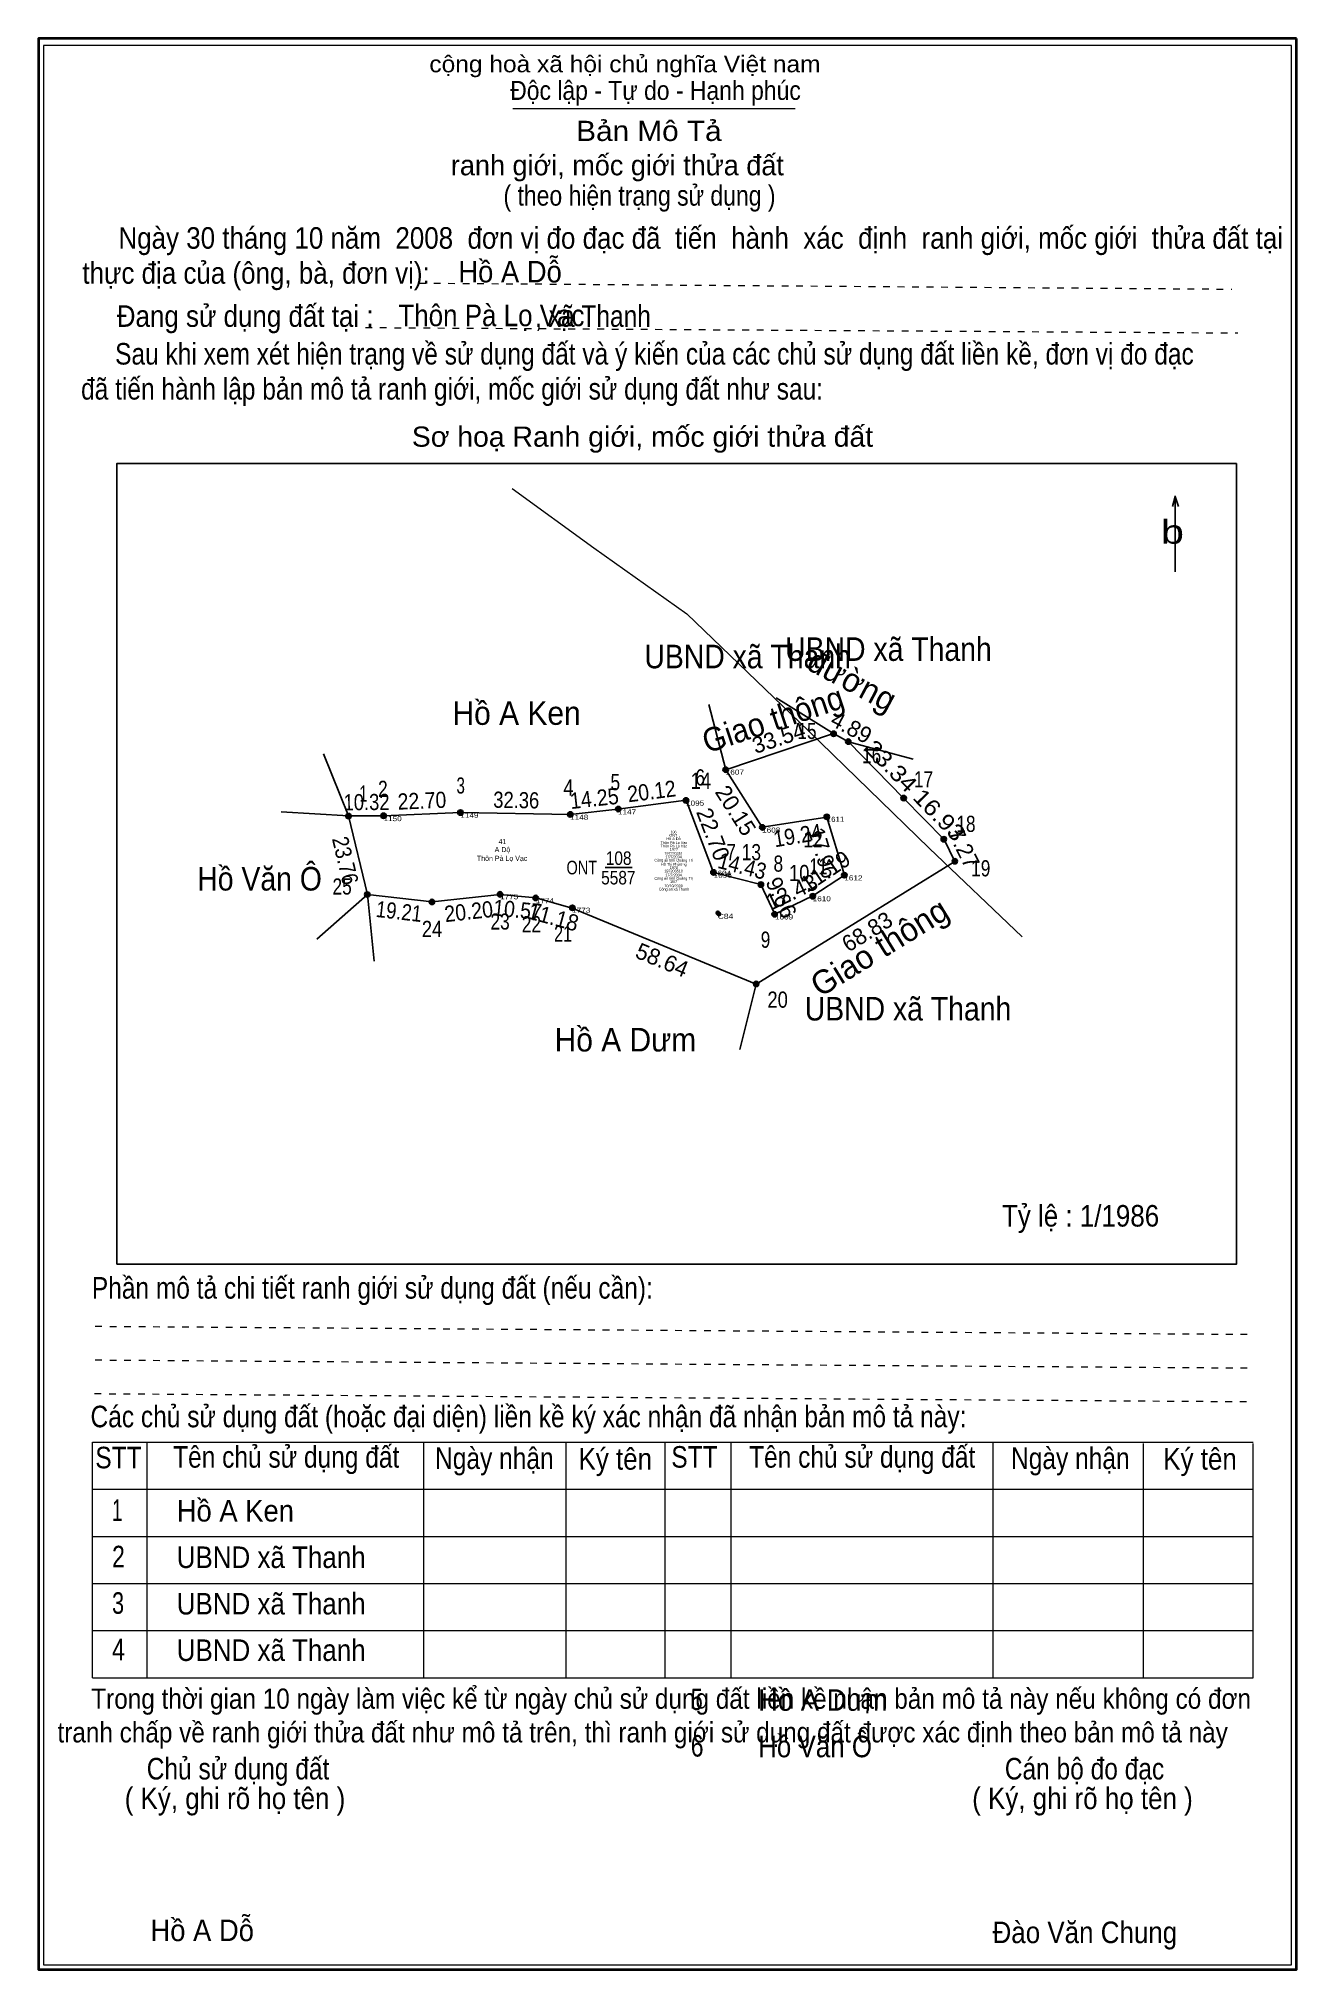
# Model space of a CAD drawing. Header units: metres. Extents: x 987.7 to 1006.3, y 990.8 to 1019.5.
import ezdxf
from ezdxf.enums import TextEntityAlignment as Align

# ---------------------------------------------------------------- set-up
doc = ezdxf.new("R2010")
doc.units = ezdxf.units.M
doc.header["$LTSCALE"] = 0.096
doc.header["$PDMODE"] = 32
doc.header["$PDSIZE"] = 0.048
doc.linetypes.add('DOTTED', pattern=[1.5, 0.3, -1.2])
for name, color, linetype in [('1', 7, 'Continuous'), ('15', 7, 'Continuous'), ('5', 7, 'Continuous'), ('54', 7, 'Continuous')]:
    doc.layers.add(name, color=color, linetype=linetype)
for name, color, linetype, lineweight in [('10', 7, 'Continuous', 25), ('13', 7, 'Continuous', 25), ('2', 7, 'Continuous', 13), ('3', 7, 'Continuous', 25), ('4', 7, 'Continuous', 13), ('59', 7, 'Continuous', 13)]:
    doc.layers.add(name, color=color, linetype=linetype, lineweight=lineweight)

msp = doc.modelspace()

# ---------------------------------------------------------------- hatches: boundary and pattern name
at = {"layer": '3'}
for points in [[(999.51111, 1009.16731, 1), (999.43111, 1009.16731, 1)], [(999.72816, 1009.05148, 1), (999.64816, 1009.05148, 1)], [(997.90862, 1008.63348, 1), (997.82862, 1008.63348, 1)], [(993.97191, 1007.99793, 1), (993.89191, 1007.99793, 1)], [(996.3147, 1008.0493, 1), (996.2347, 1008.0493, 1)], [(997.3199, 1008.17772, 1), (997.2399, 1008.17772, 1)], [(1000.55106, 1008.21247, 1), (1000.47106, 1008.21247, 1)], [(992.31, 1007.94505, 1), (992.23, 1007.94505, 1)], [(992.82972, 1007.95009, 1), (992.74972, 1007.95009, 1)], [(995.60159, 1007.96973, 1), (995.52159, 1007.96973, 1)], [(998.45303, 1007.77735, 1), (998.37303, 1007.77735, 1)], [(999.40938, 1007.93448, 1), (999.32938, 1007.93448, 1)], [(1001.14633, 1007.60209, 1), (1001.06633, 1007.60209, 1)], [(1001.31, 1007.27475, 1), (1001.23, 1007.27475, 1)], [(997.72732, 1007.10956, 1), (997.64732, 1007.10956, 1)], [(998.43137, 1006.92877, 1), (998.35137, 1006.92877, 1)], [(999.66974, 1007.06827, 1), (999.58974, 1007.06827, 1)], [(992.58749, 1006.78121, 1), (992.50749, 1006.78121, 1)], [(993.54838, 1006.67092, 1), (993.46838, 1006.67092, 1)], [(994.55962, 1006.78322, 1), (994.47962, 1006.78322, 1)], [(995.08942, 1006.73035, 1), (995.00942, 1006.73035, 1)], [(995.63281, 1006.58279, 1), (995.55281, 1006.58279, 1)], [(999.20088, 1006.75553, 1), (999.12088, 1006.75553, 1)], [(997.73, 1006.49), (997.74, 1006.49), (997.74, 1006.49), (997.73, 1006.49)], [(997.75, 1006.47), (997.75, 1006.47), (997.75, 1006.48), (997.75, 1006.48)], [(997.75431, 1006.49264, 1), (997.75129, 1006.49264, 1)], [(998.63533, 1006.4871, 1), (998.55533, 1006.4871, 1)], [(998.36137, 1005.45269, 1), (998.28137, 1005.45269, 1)]]:
    msp.add_hatch(color=256, dxfattribs=at).paths.add_polyline_path(points)

# ---------------------------------------------------------------- linework, layer by layer
at = {"layer": '10'}
for p, q in [((997.87, 1008.63), (997.62, 1009.6)), ((999.47, 1009.17), (998.62, 1009.7)), ((999.69, 1009.05), (1000.65, 1008.79)), ((992.27, 1007.95), (991.9, 1008.87)), ((992.27, 1007.95), (991.27, 1008.01)), ((992.55, 1006.78), (991.8, 1006.12)), ((992.55, 1006.78), (992.65, 1005.79)), ((998.32, 1005.45), (998.08, 1004.48))]:
    msp.add_line(p, q, dxfattribs=at)
msp.add_lwpolyline([(992.27, 1007.95), (992.79, 1007.95), (993.93, 1008), (995.56, 1007.97), (996.27, 1008.05), (997.28, 1008.18), (997.69, 1007.11), (998.39, 1006.93), (998.6, 1006.49), (999.16, 1006.76), (999.63, 1007.07), (999.37, 1007.93), (998.41, 1007.78), (997.87, 1008.63), (999.47, 1009.17), (999.69, 1009.05), (1000.51, 1008.21), (1001.11, 1007.6), (1001.27, 1007.27), (998.32, 1005.45), (995.59, 1006.58), (995.05, 1006.73), (994.52, 1006.78), (993.51, 1006.67), (992.55, 1006.78)], close=True, dxfattribs=at)
at = {"layer": '13'}
msp.add_line((996.08, 1007.18), (996.48, 1007.18), dxfattribs=at)
at = {"layer": '2'}
for p, q in [((994.71, 1018.45), (998.9, 1018.45)), ((988.47, 998.65), (1005.7, 998.65)), ((988.47, 995.15), (988.47, 998.65)), ((989.28, 995.15), (989.28, 998.65)), ((993.39, 995.15), (993.39, 998.65)), ((995.5, 995.15), (995.5, 998.65)), ((996.97, 995.15), (996.97, 998.65)), ((997.95, 995.15), (997.95, 998.65)), ((1001.84, 995.15), (1001.84, 998.65)), ((1004.07, 995.15), (1004.07, 998.63)), ((1005.7, 995.15), (1005.7, 998.63)), ((988.47, 997.95), (1005.7, 997.95)), ((988.47, 997.25), (1005.7, 997.25)), ((988.47, 996.55), (1005.7, 996.55)), ((988.47, 995.85), (1005.7, 995.85)), ((988.47, 995.15), (1005.7, 995.15))]:
    msp.add_line(p, q, dxfattribs=at)
at = {"layer": '2', "linetype": 'DOTTED'}
for p, q in [((993.32, 1015.86), (1005.38, 1015.77)), ((992.52, 1015.2), (1005.47, 1015.12)), ((988.51, 1000.37), (1005.68, 1000.25)), ((988.51, 999.87), (1005.68, 999.75)), ((988.5, 999.37), (1005.67, 999.25))]:
    msp.add_line(p, q, dxfattribs=at)
at = {"layer": '2', "lineweight": 25}
for p, q in [((1004.54, 1012.69), (1004.5, 1012.54)), ((1004.54, 1012.7), (1004.54, 1011.57)), ((1004.54, 1012.69), (1004.59, 1012.54))]:
    msp.add_line(p, q, dxfattribs=at)
at = {"layer": '2', "lineweight": 40}
msp.add_lwpolyline([(1006.34, 1019.49), (987.67, 1019.49), (987.67, 990.82), (1006.34, 990.82)], close=True, dxfattribs=at)
at = {"layer": '2'}
msp.add_lwpolyline([(1006.27, 1019.39), (987.74, 1019.39), (987.74, 990.89), (1006.27, 990.89)], close=True, dxfattribs=at)
at = {"layer": '2', "lineweight": 25}
msp.add_lwpolyline([(988.83, 1001.29), (1005.45, 1001.29), (1005.45, 1013.18), (988.83, 1013.18)], close=True, dxfattribs=at)
at = {"layer": '3', "lineweight": 13}
for points in [[(997.73, 1006.49), (997.74, 1006.49), (997.74, 1006.49), (997.73, 1006.49)], [(997.75, 1006.47), (997.75, 1006.47), (997.75, 1006.48), (997.75, 1006.48)]]:
    msp.add_lwpolyline(points, close=True, dxfattribs=at)
at = {"layer": '3'}
for centre in [(999.47111, 1009.16731), (999.68816, 1009.05148), (997.86862, 1008.63348), (993.93191, 1007.99793), (996.2747, 1008.0493), (997.2799, 1008.17772), (1000.51106, 1008.21247), (992.27, 1007.94505), (992.78972, 1007.95009), (995.56159, 1007.96973), (998.41303, 1007.77735), (999.36938, 1007.93448), (1001.10633, 1007.60209), (1001.27, 1007.27475), (997.68732, 1007.10956), (998.39137, 1006.92877), (999.62974, 1007.06827), (992.54749, 1006.78121), (993.50838, 1006.67092), (994.51962, 1006.78322), (995.04942, 1006.73035), (995.59281, 1006.58279), (999.16088, 1006.75553), (998.59533, 1006.4871), (998.32137, 1005.45269)]:
    msp.add_circle(centre, 0.04, dxfattribs=at)
at = {"layer": '3', "lineweight": 13}
msp.add_circle((997.7528, 1006.49264), 0.00151, dxfattribs=at)
for radius, start, end in [(0.01259, 49.34484, 48.4242), (0.01007, 49.22592, 47.74531)]:
    msp.add_arc((997.7528, 1006.49264), radius, start, end, dxfattribs=at)
at = {"layer": '3'}
for p in [(997.75, 1006.51), (997.76, 1006.5), (997.77, 1006.49)]:
    msp.add_point(p, dxfattribs=at)
at = {"layer": '4'}
for p, q in [((995.58, 1007.97), (995.55, 1007.97)), ((995.56, 1007.95), (995.56, 1007.99)), ((998.43, 1007.78), (998.4, 1007.78)), ((998.41, 1007.76), (998.41, 1007.79)), ((999.38, 1007.93), (999.35, 1007.93)), ((999.37, 1007.92), (999.37, 1007.95)), ((997.7, 1007.14), (997.67, 1007.14)), ((997.7, 1007.11), (997.67, 1007.11)), ((997.68, 1007.12), (997.68, 1007.15)), ((997.69, 1007.09), (997.69, 1007.13)), ((999.65, 1007.07), (999.61, 1007.07)), ((999.63, 1007.05), (999.63, 1007.08)), ((994.53, 1006.78), (994.5, 1006.78)), ((994.52, 1006.77), (994.52, 1006.8)), ((999.18, 1006.76), (999.15, 1006.76)), ((999.16, 1006.74), (999.16, 1006.77)), ((998.61, 1006.49), (998.58, 1006.49)), ((998.6, 1006.47), (998.6, 1006.5))]:
    msp.add_line(p, q, dxfattribs=at)
at = {"layer": '59'}
msp.add_lwpolyline([(994.7, 1012.81), (995.91, 1011.93), (997.29, 1010.95), (999.1, 1009.21), (1000.89, 1007.47), (1002.27, 1006.15)], dxfattribs=at)

# ---------------------------------------------------------------- texts
at = {"layer": '1'}
for s, width, p in [('15', 0.8, (999.075, 1009.09)), ('16', 0.8, (1000.035, 1008.73)), ('6', 0.8, (997.49, 1008.4)), ('1', 0.65, (992.49, 1008.16)), ('2', 0.8, (992.78, 1008.23)), ('3', 0.7, (993.935, 1008.28)), ('4', 0.85, (995.535, 1008.25)), ('5', 0.8, (996.23, 1008.33)), ('14', 0.85, (997.5, 1008.35)), ('17', 0.8, (1000.805, 1008.37)), ('18', 0.8, (1001.435, 1007.71)), ('7', 0.8, (997.95, 1007.29)), ('13', 0.8, (998.25, 1007.29)), ('12', 0.8, (999.165, 1007.48)), ('8', 0.8, (998.65, 1007.12)), ('10', 0.85, (998.96, 1006.98)), ('11', 0.75, (999.245, 1007.08)), ('19', 0.8, (1001.655, 1007.05)), ('25', 0.8, (992.175, 1006.78)), ('24', 0.85, (993.51, 1006.15)), ('23', 0.8, (994.52, 1006.26)), ('22', 0.8, (994.985, 1006.22)), ('21', 0.75, (995.455, 1006.08)), ('9', 0.8, (998.46, 1005.99)), ('20', 0.85, (998.64, 1005.1))]:
    msp.add_text(s, height=0.24, dxfattribs=dict(at, width=width)).set_placement(p, align=Align.CENTER)
at = {"layer": '13', "width": 0.8}
msp.add_text('ONT ', height=0.2014, dxfattribs=at).set_placement((996.02, 1007.08), align=Align.RIGHT)
at = {"layer": '13', "width": 0.85}
for s, p in [('108', (996.28, 1007.22)), ('5587', (996.275, 1006.93))]:
    msp.add_text(s, height=0.2014, dxfattribs=at).set_placement(p, align=Align.CENTER)
at = {"layer": '15'}
for s, width, p in [('A Dộ', 0.95, (994.555, 1007.41)), ('41', 0.8, (994.555, 1007.53))]:
    msp.add_text(s, height=0.07554, dxfattribs=dict(at, width=width)).set_placement(p, align=Align.CENTER)
msp.add_text('Thôn Pà Lọ Vạc', height=0.07554, dxfattribs=at).set_placement((994.55, 1007.28), align=Align.CENTER)
at = {"layer": '2'}
for s, height, width, p in [('cộng hoà xã hội chủ nghĩa Việt nam', 0.2474, 1.1, (993.47, 1018.99)), ('Độc lập - Tự do - Hạnh phúc', 0.2828, 0.9, (994.67, 1018.58)), ('Bản Mô Tả', 0.3, 1.1, (995.65, 1017.97)), ('( theo hiện trạng sử dụng )', 0.3, 0.85, (994.57, 1017.01)), ('     Ngày 30 tháng 10 năm  2008  đơn vị đo đạc đã  tiến  hành  xác  định  ranh giới, mốc giới  thửa đất tại ', 0.32, 0.9, (988.32, 1016.37)), ('thực địa của (ông, bà, đơn vị): ', 0.32, 0.9, (988.32, 1015.85)), ('Đang sử dụng đất tại :', 0.32, 0.9, (988.83, 1015.21)), (', xã Thanh', 0.32, 0.85, (995.04, 1015.21)), ('     Sau khi xem xét hiện trạng về sử dụng đất và ý kiến của các chủ sử dụng đất liền kề, đơn vị đo đạc ', 0.32, 0.85, (988.3, 1014.65)), ('đã tiến hành lập bản mô tả ranh giới, mốc giới sử dụng đất như sau:', 0.32, 0.85, (988.3, 1014.13)), ('Sơ hoạ Ranh giới, mốc giới thửa đất', 0.3, 1.05, (993.21, 1013.43)), ('Phần mô tả chi tiết ranh giới sử dụng đất (nếu cần):', 0.32, 0.85, (988.46, 1000.78)), ('Các chủ sử dụng đất (hoặc đại diện) liền kề ký xác nhận đã nhận bản mô tả này:', 0.32, 0.85, (988.44, 998.87)), ('     Trong thời gian 10 ngày làm việc kể từ ngày chủ sử dụng đất liền kề nhận bản mô tả này nếu không có đơn ', 0.3, 0.9, (987.95, 994.69)), ('tranh chấp về ranh giới thửa đất như mô tả trên, thì ranh giới sử dụng đất được xác định theo bản mô tả này', 0.3, 0.9, (987.95, 994.19))]:
    msp.add_text(s, height=height, dxfattribs=dict(at, width=width)).set_placement(p)
msp.add_text('ranh giới, mốc giới thửa đất', height=0.3, dxfattribs=at).set_placement((993.79, 1017.46))
for s, height, width, p in [('b', 0.3535, 1.3, (1004.5, 1011.99)), ('UBND xã Thanh', 0.35, 0.9, (1000.285, 1010.25)), ('UBND xã Thanh', 0.35, 0.9, (998.195, 1010.14)), ('Hồ A Ken', 0.35, 0.95, (994.765, 1009.3)), ('Hồ Văn Ô', 0.35, 0.9, (990.95, 1006.84)), ('UBND xã Thanh', 0.35, 0.9, (1000.575, 1004.91)), ('Hồ A Dưm', 0.35, 0.95, (996.38, 1004.45)), ('STT', 0.32, 0.85, (988.855, 998.26)), ('Tên chủ sử dụng đất', 0.32, 0.85, (991.345, 998.27)), ('Ngày nhận', 0.32, 0.85, (994.435, 998.25)), ('Ký tên', 0.32, 0.9, (996.23, 998.24)), ('STT', 0.32, 0.85, (997.405, 998.27)), ('Tên chủ sử dụng đất', 0.32, 0.85, (999.895, 998.27)), ('Ngày nhận', 0.32, 0.85, (1002.985, 998.25)), ('Ký tên', 0.32, 0.9, (1004.91, 998.24)), ('Chủ sử dụng đất', 0.32, 0.85, (990.63, 993.64)), ('Cán bộ đo đạc', 0.32, 0.85, (1003.195, 993.64)), ('( Ký, ghi rõ họ tên )', 0.32, 0.9, (990.585, 993.2)), ('( Ký, ghi rõ họ tên )', 0.32, 0.9, (1003.165, 993.2)), ('( Ký, ghi rõ họ tên )', 0.32, 0.9, (1003.165, 993.2))]:
    msp.add_text(s, height=height, dxfattribs=dict(at, width=width)).set_placement(p, align=Align.CENTER)
for s, rotation, p in [('đường', 331.914, (999.66261, 1009.80909)), ('Giao thông', 31.713, (1000.24301, 1005.8489))]:
    msp.add_text(s, height=0.35, rotation=rotation, dxfattribs=at).set_placement(p, align=Align.CENTER)
at = {"layer": '2', "width": 0.95}
msp.add_text('Giao thông', height=0.35, rotation=18.424, dxfattribs=at).set_placement((998.62469, 1009.21802), align=Align.CENTER)
at = {"layer": '3'}
for s, height, rotation, p in [('33.54', 0.24, 18.424, (998.69207, 1008.99395)), ('4.89', 0.24, 331.914, (999.6785, 1009.15604)), ('20.15', 0.2399, 302.452, (997.91614, 1007.96437)), ('22.70', 0.24, 290.878, (997.57007, 1007.63277)), ('7.27', 0.24, 296.565, (1001.29567, 1007.41867)), ('11.19', 0.24, 33.704, (999.41341, 1007.02573)), ('9.66', 0.24, 294.788, (998.58609, 1006.68531)), ('12.43', 0.2399, 25.39, (998.89856, 1006.71018)), ('68.83', 0.24, 31.713, (1000.03192, 1006.12746)), ('58.64', 0.24, 337.502, (996.87908, 1005.69714))]:
    msp.add_text(s, height=height, rotation=rotation, dxfattribs=at).set_placement(p, align=Align.CENTER)
for s, height, rotation, width, p in [('23.34', 0.24, 314.444, 1.15, (1000.23952, 1008.60403)), ('14.25', 0.2399, 6.367, 0.9, (995.9317, 1008.08924)), ('20.12', 0.24, 7.28, 0.9, (996.78479, 1008.19533)), ('16.93', 0.24, 314.282, 1.15, (1000.95302, 1007.87878)), ('10.32', 0.24, 0.555, 0.85, (992.53884, 1008.03338)), ('22.70', 0.24, 2.399, 0.9, (993.36498, 1008.05487)), ('32.36', 0.2399, 359.009, 0.85, (994.75792, 1008.06398)), ('19.24', 0.2399, 9.33, 0.9, (998.95555, 1007.54006)), ('17.96', 0.24, 286.73, 0.95, (999.19985, 1007.36454)), ('23.76', 0.24, 283.41, 0.9, (992.10635, 1007.25783)), ('14.43', 0.24, 345.598, 0.9, (998.08515, 1007.0888)), ('19.21', 0.24, 353.452, 0.85, (993.00632, 1006.41025)), ('20.20', 0.24, 6.337, 0.9, (994.06675, 1006.40962)), ('10.57', 0.24, 354.3, 0.9, (994.76808, 1006.43426)), ('11.18', 0.24, 344.808, 0.95, (995.27855, 1006.32992))]:
    msp.add_text(s, height=height, rotation=rotation, dxfattribs=dict(at, width=width)).set_placement(p, align=Align.CENTER)
at = {"layer": '4'}
for s, width, p in [('Hồ A Dỗ', 0.95, (993.9, 1015.87)), ('Thôn Pà Lọ Vạc', 0.9, (993.01, 1015.22)), ('Tỷ lệ : 1/1986', 0.9, (1001.97, 1001.85)), ('1', 0.65, (988.76, 997.48)), ('Hồ A Ken', 0.95, (989.72, 997.47)), ('2', 0.8, (988.76, 996.79)), ('UBND xã Thanh', 0.9, (989.72, 996.78)), ('3', 0.75, (988.76, 996.1)), ('UBND xã Thanh', 0.9, (989.72, 996.09)), ('4', 0.8, (988.76, 995.41)), ('UBND xã Thanh', 0.9, (989.72, 995.4)), ('5', 0.75, (997.35, 994.67)), ('Hồ A Dưm', 0.95, (998.35, 994.66)), ('6', 0.8, (997.35, 993.98)), ('Hồ Văn Ô', 0.9, (998.35, 993.97)), ('Hồ A Dỗ', 0.95, (989.33, 991.24)), ('Đào Văn Chung', 0.9, (1001.83, 991.21))]:
    msp.add_text(s, height=0.32, dxfattribs=dict(at, width=width)).set_placement(p)
at = {"layer": '5'}
for s, width, p in [('1607', 1.2, (997.87, 1008.56)), ('1147', 1.2, (996.27, 1007.97)), ('1095', 1.2, (997.28, 1008.1)), ('1150', 1.2, (992.79, 1007.87)), ('1149', 1.2, (993.93, 1007.92)), ('1148', 1.2, (995.56, 1007.89)), ('1608', 1.2, (998.41, 1007.7)), ('1611', 1.15, (999.37, 1007.86)), ('1604', 1.2, (997.68, 1007.06)), ('1096', 1.2, (997.69, 1007.03)), ('1612', 1.2, (999.63, 1006.99)), ('1775', 1.2, (994.52, 1006.71)), ('1774', 1.2, (995.05, 1006.65)), ('1610', 1.2, (999.16, 1006.68)), ('1773', 1.2, (995.59, 1006.51)), ('C84 ', 1.25, (997.75, 1006.42)), ('1609', 1.2, (998.6, 1006.41))]:
    msp.add_text(s, height=0.07554, dxfattribs=dict(at, width=width)).set_placement(p)
at = {"layer": '54'}
for s, width, p in [('Thôn Pà Lọ Vạc', 0.9, (997.1, 1007.53)), ('Thôn Pà Lọ Vạc', 0.9, (997.1, 1007.48)), ('Hồ A Dỗ', 0.95, (997.095, 1007.59)), ('ONT', 0.9, (997.09, 1007.64)), ('1977', 0.85, (997.1, 1007.43)), ('108', 0.75, (997.095, 1007.69)), ('Công an tỉnh Quảng Trị', 0.85, (997.095, 1007.27)), ('Hồ Thị Phương', 0.9, (997.1, 1007.21)), ('197220351', 0.85, (997.095, 1007.37)), ('17/7/2004', 0.85, (997.095, 1007.32)), ('1978', 0.85, (997.1, 1007.16)), ('Công an tỉnh Quảng Trị', 0.85, (997.095, 1007)), ('197203510', 0.85, (997.095, 1007.11)), ('10/10/2000', 0.85, (997.095, 1006.89)), ('17/7/2004', 0.85, (997.095, 1007.05)), ('15/7', 0.85, (997.095, 1006.95)), ('Công an xã Thanh', 0.85, (997.1, 1006.84))]:
    msp.add_text(s, height=0.04026, dxfattribs=dict(at, width=width)).set_placement(p, align=Align.CENTER)

doc.saveas('drawing.dxf')
